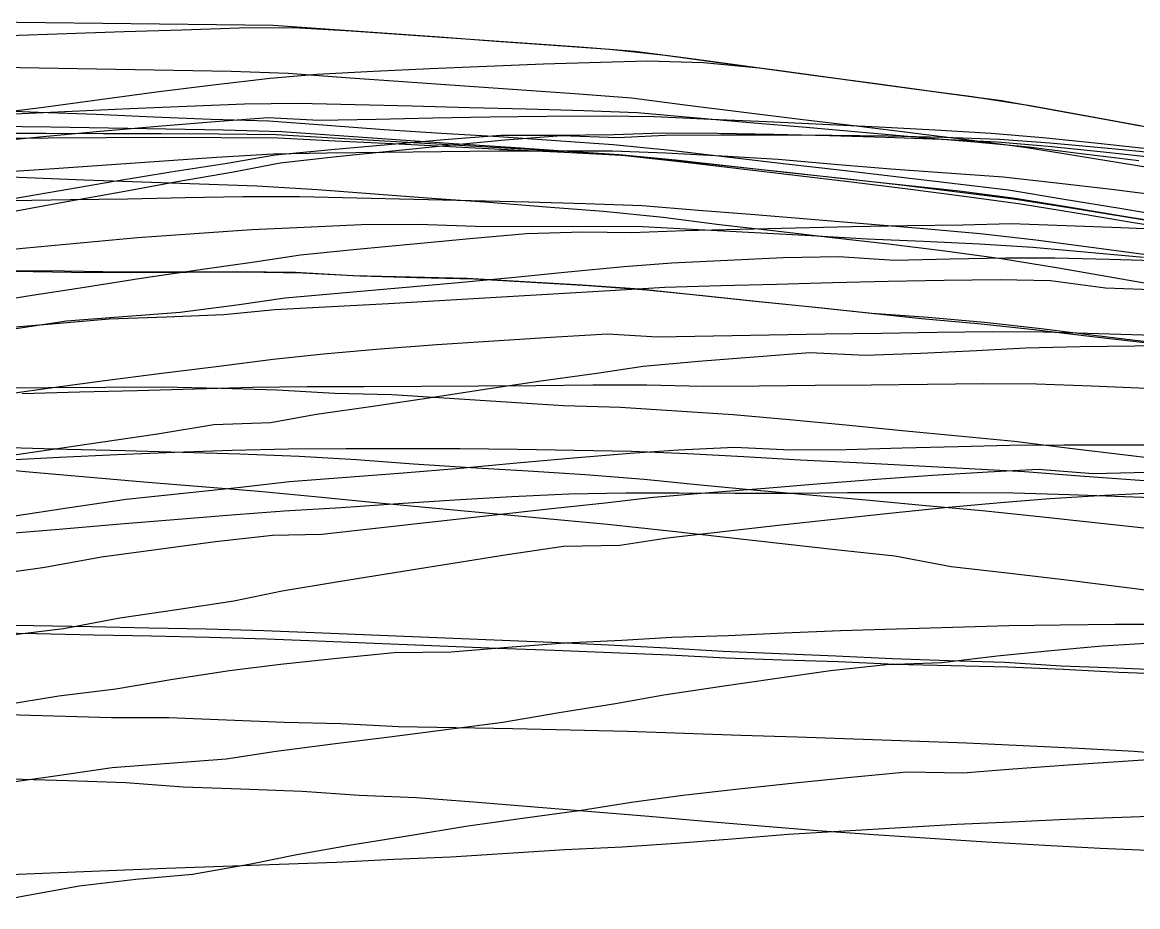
# Model space of a CAD drawing. Header units: metres. Extents: x -15 to 14.9, y 25.7 to 34.3.
# Drawn here: x 3.719 to 7.456, y 29.908 to 32.872 of the extents above; entities that cross this region are included whole.
import ezdxf

# ---------------------------------------------------------------- set-up
doc = ezdxf.new("R2010")
doc.units = ezdxf.units.M
doc.header["$MEASUREMENT"] = 0
doc.layers.add('Layer 02', color=192, linetype='Continuous', true_color=0x7d26cd)

msp = doc.modelspace()

# ---------------------------------------------------------------- linework, layer by layer
at = {"layer": 'Layer 02'}
for points in [[(7.5611, 32.5069, 2.9877), (7.3762, 32.5409, 3.0281), (7.1912, 32.5748, 3.0685), (7.0005, 32.6085, 3.1087), (6.813, 32.6338, 3.1389), (6.6254, 32.6592, 3.1691), (6.4375, 32.6846, 3.1993), (6.2494, 32.71, 3.2296), (6.0612, 32.7354, 3.2599), (5.8727, 32.7608, 3.2902), (5.6874, 32.7812, 3.3145), (5.4975, 32.7947, 3.3306), (5.3073, 32.8082, 3.3467), (5.1169, 32.8218, 3.3629), (4.9262, 32.8354, 3.379), (4.7353, 32.8489, 3.3952), (4.56, 32.8614, 3.4101), (4.37, 32.8635, 3.4126), (4.1793, 32.8657, 3.4152), (3.9883, 32.8678, 3.4177), (3.7973, 32.8699, 3.4203), (3.6061, 32.8721, 3.4228)], [(7.4604, 32.5254, 3.0097), (7.2749, 32.5595, 3.0503), (7.0893, 32.5935, 3.0908), (6.9024, 32.6218, 3.1245), (6.7142, 32.6472, 3.1548), (6.5258, 32.6726, 3.1851), (6.3373, 32.6981, 3.2155), (6.1486, 32.7236, 3.2458), (5.9599, 32.7491, 3.2762), (5.7711, 32.7746, 3.3066), (5.5867, 32.7884, 3.323), (5.3954, 32.802, 3.3393), (5.204, 32.8156, 3.3555), (5.0125, 32.8292, 3.3717), (4.8209, 32.8428, 3.388), (4.6294, 32.8534, 3.4066), (4.4463, 32.8519, 3.4199), (4.2536, 32.8462, 3.4284), (4.061, 32.84, 3.4374), (3.8683, 32.8335, 3.4467), (3.6757, 32.8268, 3.456)], [(7.4704, 32.5236, 3.0075), (7.2867, 32.5573, 3.0477), (7.1029, 32.591, 3.0879), (6.937, 32.6171, 3.1189), (6.7501, 32.6423, 3.149), (6.563, 32.6676, 3.1791), (6.3758, 32.6929, 3.2093), (6.1885, 32.7182, 3.2394), (6.0011, 32.7366, 3.2749), (5.8136, 32.7422, 3.3202), (5.6559, 32.7377, 3.3523), (5.4658, 32.7315, 3.3835), (5.2758, 32.7242, 3.4156), (5.0858, 32.7161, 3.4483), (4.8959, 32.7073, 3.4816), (4.7062, 32.6969, 3.5159), (4.5494, 32.6833, 3.547), (4.3593, 32.6612, 3.5681), (4.1693, 32.6376, 3.5904), (3.9795, 32.6126, 3.6137), (3.7899, 32.5864, 3.638), (3.6005, 32.5629, 3.6602)], [(7.6344, 32.3626, 3.0721), (7.4489, 32.3924, 3.1159), (7.2633, 32.4225, 3.1595), (7.0777, 32.4529, 3.2029), (6.8921, 32.4776, 3.2378), (6.7032, 32.5006, 3.2702), (6.5143, 32.5239, 3.3023), (6.3255, 32.5467, 3.3348), (6.1367, 32.5699, 3.3669), (5.9479, 32.5937, 3.3986), (5.7604, 32.6181, 3.4295), (5.5692, 32.6323, 3.4452), (5.3774, 32.6458, 3.4616), (5.1856, 32.6592, 3.4781), (4.9938, 32.6726, 3.4945), (4.802, 32.6864, 3.5107), (4.6103, 32.7004, 3.5267), (4.419, 32.7069, 3.5317), (4.2261, 32.7105, 3.5332), (4.0331, 32.7138, 3.5349), (3.8402, 32.717, 3.5367), (3.6472, 32.7203, 3.5384)], [(7.4606, 32.4081, 3.0996), (7.2754, 32.4304, 3.1491), (7.0901, 32.4533, 3.1981), (6.9111, 32.4708, 3.238), (6.7226, 32.4864, 3.2759), (6.534, 32.5027, 3.3134), (6.3453, 32.5191, 3.3507), (6.1567, 32.5354, 3.3881), (5.9681, 32.5519, 3.4254), (5.7795, 32.5686, 3.4624), (5.6003, 32.5751, 3.4848), (5.4088, 32.5808, 3.5071), (5.2172, 32.586, 3.5298), (5.0257, 32.591, 3.5527), (4.8341, 32.5957, 3.5758), (4.6427, 32.5997, 3.5994), (4.4633, 32.5973, 3.6149), (4.2709, 32.5901, 3.6246), (4.0784, 32.582, 3.635), (3.8859, 32.5734, 3.6458), (3.6935, 32.5644, 3.657)], [(7.5816, 32.2166, 3.2009), (7.396, 32.2481, 3.2436), (7.2104, 32.2786, 3.2869), (7.0239, 32.3092, 3.3301), (6.8352, 32.332, 3.3626), (6.6463, 32.3542, 3.3955), (6.4574, 32.3761, 3.4285), (6.2686, 32.398, 3.4616), (6.0797, 32.4201, 3.4945), (5.891, 32.442, 3.5275), (5.6992, 32.4617, 3.5556), (5.5074, 32.4749, 3.5722), (5.3156, 32.4881, 3.589), (5.1238, 32.4998, 3.6067), (4.932, 32.5117, 3.6243), (4.7404, 32.5261, 3.6402), (4.5451, 32.541, 3.6546), (4.3522, 32.5469, 3.6549), (4.1594, 32.5541, 3.6543), (3.9665, 32.5632, 3.6519), (3.7737, 32.5697, 3.6512), (3.5809, 32.5775, 3.6494)], [(7.5083, 32.446, 3.0535), (7.3233, 32.466, 3.1046), (7.1384, 32.4852, 3.1563), (6.9653, 32.4999, 3.2013), (6.7774, 32.5108, 3.2427), (6.5894, 32.5208, 3.2848), (6.4014, 32.53, 3.3275), (6.2135, 32.5386, 3.3706), (6.0256, 32.5468, 3.414), (5.8377, 32.5558, 3.4568), (5.6675, 32.5579, 3.4887), (5.4767, 32.5562, 3.5165), (5.2859, 32.5537, 3.5451), (5.0952, 32.5503, 3.5742), (4.9045, 32.5464, 3.6038), (4.7138, 32.5435, 3.6326), (4.5432, 32.552, 3.6477), (4.3514, 32.5375, 3.6608), (4.1597, 32.5218, 3.6748), (3.968, 32.5054, 3.6892), (3.7764, 32.4874, 3.7046), (3.585, 32.4687, 3.7205)], [(7.6215, 32.1708, 3.2165), (7.4359, 32.2014, 3.2598), (7.2503, 32.232, 3.3031), (7.0648, 32.2626, 3.3463), (6.8751, 32.2888, 3.3802), (6.6863, 32.3131, 3.4117), (6.4974, 32.3363, 3.4439), (6.3086, 32.3587, 3.4766), (6.1197, 32.3811, 3.5094), (5.9309, 32.4036, 3.5421), (5.7394, 32.425, 3.5737), (5.5477, 32.4387, 3.5901), (5.3559, 32.452, 3.6067), (5.1641, 32.4651, 3.6235), (4.9723, 32.4781, 3.6404), (4.7805, 32.4912, 3.6572), (4.5888, 32.5048, 3.6736), (4.3937, 32.5109, 3.6769), (4.2008, 32.5144, 3.6787), (4.0078, 32.5176, 3.6806), (3.8148, 32.5206, 3.6827), (3.6219, 32.5231, 3.6851)], [(7.5968, 32.1898, 3.2128), (7.4112, 32.22, 3.2563), (7.2257, 32.2499, 3.3), (7.0401, 32.2799, 3.3436), (6.8523, 32.3033, 3.3766), (6.6635, 32.3258, 3.4093), (6.4747, 32.347, 3.4427), (6.2858, 32.368, 3.4764), (6.0969, 32.3889, 3.5101), (5.9081, 32.4101, 3.5436), (5.72, 32.4285, 3.5739), (5.5282, 32.4398, 3.5919), (5.3364, 32.4507, 3.6101), (5.1446, 32.4614, 3.6284), (4.9528, 32.4722, 3.6467), (4.7611, 32.4833, 3.6647), (4.5694, 32.495, 3.6824), (4.3772, 32.4975, 3.6858), (4.1843, 32.4983, 3.6893), (3.9914, 32.4987, 3.693), (3.7984, 32.4991, 3.6967), (3.6055, 32.4996, 3.7004)], [(7.6021, 32.1906, 3.2105), (7.4165, 32.2203, 3.2544), (7.231, 32.251, 3.2975), (7.0454, 32.2818, 3.3406), (6.8583, 32.3063, 3.3732), (6.6695, 32.3265, 3.4073), (6.4807, 32.3469, 3.4413), (6.2918, 32.3671, 3.4755), (6.1029, 32.3873, 3.5096), (5.9141, 32.4076, 3.5437), (5.7269, 32.4255, 3.575), (5.5352, 32.4354, 3.5938), (5.3434, 32.445, 3.6128), (5.1516, 32.4548, 3.6317), (4.9598, 32.4646, 3.6506), (4.768, 32.474, 3.6698), (4.5763, 32.4836, 3.6887), (4.3852, 32.4852, 3.6935), (4.1923, 32.4855, 3.6973), (3.9994, 32.4845, 3.7019), (3.8065, 32.4833, 3.7066), (3.6136, 32.4822, 3.7113)], [(7.5263, 32.4172, 3.0691), (7.3414, 32.4373, 3.1201), (7.1566, 32.4564, 3.1719), (6.9863, 32.4701, 3.2187), (6.7988, 32.479, 3.2614), (6.6114, 32.4863, 3.3054), (6.4241, 32.492, 3.3506), (6.2368, 32.4963, 3.3969), (6.0497, 32.4995, 3.444), (5.8628, 32.501, 3.4922), (5.7007, 32.4951, 3.5322), (5.5115, 32.4929, 3.5602), (5.3221, 32.4931, 3.585), (5.1329, 32.4783, 3.6192), (4.9439, 32.462, 3.6544), (4.7551, 32.4444, 3.6903), (4.5663, 32.4267, 3.7263), (4.4056, 32.3991, 3.7479), (4.2165, 32.3698, 3.7705), (4.0276, 32.3389, 3.7941), (3.839, 32.3066, 3.8185), (3.6505, 32.2733, 3.8436)], [(7.5307, 32.4319, 3.0562), (7.346, 32.4502, 3.1085), (7.1614, 32.4674, 3.1617), (6.9935, 32.479, 3.2099), (6.8063, 32.4859, 3.2542), (6.6194, 32.49, 3.3005), (6.4326, 32.4924, 3.3481), (6.2458, 32.4936, 3.3965), (6.0593, 32.4937, 3.4459), (5.8729, 32.4928, 3.4959), (5.7144, 32.4847, 3.5382), (5.5258, 32.492, 3.559), (5.337, 32.4769, 3.5933), (5.1483, 32.4592, 3.6293), (4.9598, 32.4406, 3.6659), (4.7715, 32.4208, 3.7032), (4.5834, 32.4, 3.7411), (4.4265, 32.3699, 3.7661), (4.2381, 32.3375, 3.7906), (4.05, 32.3034, 3.8162), (3.8618, 32.2696, 3.8416), (3.6739, 32.2347, 3.8678)], [(7.5542, 32.2888, 3.1576), (7.369, 32.3113, 3.2069), (7.1838, 32.3333, 3.2565), (7.0052, 32.3529, 3.3035), (6.8171, 32.3664, 3.343), (6.6288, 32.3796, 3.3827), (6.4405, 32.3951, 3.4206), (6.252, 32.4123, 3.4566), (6.0635, 32.4233, 3.4965), (5.875, 32.4339, 3.5367), (5.6971, 32.4397, 3.5698), (5.5059, 32.4403, 3.5945), (5.3147, 32.4398, 3.6199), (5.1235, 32.4383, 3.6459), (4.9323, 32.4363, 3.6723), (4.7412, 32.4338, 3.6989), (4.56, 32.4307, 3.7246), (4.3704, 32.4187, 3.7361), (4.1783, 32.406, 3.7482), (3.9862, 32.3925, 3.7608), (3.7941, 32.3792, 3.7732), (3.602, 32.366, 3.7856)], [(7.5615, 31.9833, 3.3563), (7.376, 32.0161, 3.3981), (7.1905, 32.0482, 3.4404), (6.9988, 32.0798, 3.4826), (6.8101, 32.1048, 3.5136), (6.6212, 32.1284, 3.5456), (6.4323, 32.15, 3.5788), (6.2435, 32.1717, 3.612), (6.0547, 32.1939, 3.6448), (5.8661, 32.2174, 3.6768), (5.6666, 32.2378, 3.7024), (5.4748, 32.2527, 3.7181), (5.283, 32.2677, 3.7337), (5.0912, 32.2816, 3.7499), (4.8995, 32.2958, 3.766), (4.7078, 32.3102, 3.782), (4.5054, 32.3232, 3.7942), (4.3125, 32.33, 3.7938), (4.1196, 32.3363, 3.7938), (3.9268, 32.3433, 3.7933), (3.734, 32.3508, 3.7925), (3.5413, 32.3582, 3.7918)], [(7.4859, 32.0924, 3.3124), (7.3003, 32.1179, 3.3589), (7.1147, 32.1425, 3.4059), (6.9282, 32.1632, 3.447), (6.7395, 32.1802, 3.4831), (6.5508, 32.1961, 3.52), (6.362, 32.2114, 3.5572), (6.1733, 32.2265, 3.5945), (5.9846, 32.2416, 3.6319), (5.7959, 32.2568, 3.6692), (5.6065, 32.2643, 3.6934), (5.4149, 32.2695, 3.7152), (5.2233, 32.2741, 3.7374), (5.0316, 32.2787, 3.7596), (4.84, 32.2831, 3.7819), (4.6484, 32.2876, 3.8042), (4.4586, 32.2872, 3.8181), (4.2659, 32.2838, 3.8243), (4.073, 32.2799, 3.8307), (3.8801, 32.2771, 3.8365), (3.6873, 32.2743, 3.8422)], [(7.4752, 32.0835, 3.3217), (7.29, 32.1008, 3.3733), (7.1049, 32.1174, 3.4252), (6.9266, 32.1286, 3.4694), (6.7385, 32.1374, 3.5106), (6.5503, 32.1459, 3.552), (6.3619, 32.1561, 3.5925), (6.1734, 32.1661, 3.633), (5.985, 32.1761, 3.6736), (5.7967, 32.1862, 3.714), (5.6193, 32.1878, 3.7405), (5.4283, 32.1862, 3.7665), (5.2373, 32.1883, 3.7903), (5.046, 32.1946, 3.8108), (4.8546, 32.1929, 3.8356), (4.6639, 32.184, 3.864), (4.4885, 32.1762, 3.8824), (4.2966, 32.1637, 3.8926), (4.1048, 32.1495, 3.9038), (3.9131, 32.1324, 3.9165), (3.7216, 32.1136, 3.93), (3.5302, 32.0937, 3.9441)], [(7.5842, 32.1756, 3.2261), (7.4002, 32.1832, 3.2835), (7.2162, 32.19, 3.3414), (7.0323, 32.1962, 3.3996), (6.8703, 32.1923, 3.4428), (6.6836, 32.19, 3.4908), (6.4969, 32.1867, 3.5394), (6.3103, 32.1825, 3.5885), (6.1238, 32.1778, 3.6379), (5.9374, 32.1728, 3.6875), (5.7604, 32.1667, 3.7354), (5.5977, 32.1684, 3.7557), (5.4083, 32.1632, 3.782), (5.2188, 32.1464, 3.8144), (5.0295, 32.1287, 3.8472), (4.8402, 32.1103, 3.8803), (4.6511, 32.0917, 3.9136), (4.4978, 32.0685, 3.9383), (4.3078, 32.0413, 3.9561), (4.1178, 32.013, 3.9746), (3.928, 31.9838, 3.9935), (3.7383, 31.9539, 4.0128), (3.5488, 31.9235, 4.0323)], [(7.5457, 32.0715, 3.3054), (7.3619, 32.077, 3.3641), (7.1783, 32.0816, 3.4233), (7.014, 32.0821, 3.4773), (6.8275, 32.0784, 3.526), (6.6412, 32.0735, 3.5755), (6.4547, 32.0864, 3.6138), (6.268, 32.0824, 3.66), (6.0814, 32.0741, 3.7085), (5.8949, 32.0653, 3.7573), (5.7363, 32.0524, 3.7988), (5.5472, 32.0348, 3.8315), (5.3581, 32.0158, 3.865), (5.1689, 31.9975, 3.8981), (4.9793, 31.981, 3.9303), (4.7898, 31.9644, 3.9626), (4.6003, 31.9477, 3.9949), (4.4382, 31.9245, 4.0144), (4.2477, 31.8992, 4.0313), (4.0574, 31.885, 4.0424), (3.8671, 31.8701, 4.0522), (3.6768, 31.8414, 4.0676)], [(7.4807, 31.7978, 3.4827), (7.2951, 31.8197, 3.531), (7.1095, 31.8419, 3.5791), (6.9204, 31.8613, 3.6207), (6.7316, 31.878, 3.6567), (6.5428, 31.8985, 3.6908), (6.3539, 31.9183, 3.7251), (6.165, 31.9379, 3.7596), (5.9762, 31.9576, 3.7941), (5.7874, 31.9775, 3.8284), (5.5936, 31.9909, 3.8486), (5.4019, 32.0023, 3.8666), (5.2101, 32.0131, 3.8848), (5.0184, 32.018, 3.9062), (4.8268, 32.0228, 3.9276), (4.635, 32.0337, 3.9458), (4.4399, 32.0357, 3.9565), (4.247, 32.0348, 3.9607), (4.054, 32.0343, 3.9648), (3.8611, 32.0381, 3.9665), (3.6683, 32.0393, 3.9697)], [(7.5036, 31.7989, 3.4748), (7.3181, 31.8215, 3.5227), (7.1325, 31.8445, 3.5703), (6.9431, 31.8656, 3.6131), (6.7543, 31.8832, 3.6486), (6.5656, 31.8967, 3.6863), (6.3768, 31.9159, 3.721), (6.1879, 31.9354, 3.7555), (5.999, 31.955, 3.79), (5.8102, 31.9749, 3.8243), (5.6168, 31.9891, 3.8466), (5.4251, 32.0006, 3.8646), (5.2333, 32.0114, 3.8828), (5.0416, 32.0162, 3.9042), (4.85, 32.0209, 3.9257), (4.6582, 32.0316, 3.944), (4.4633, 32.0345, 3.9566), (4.2704, 32.0335, 3.9609), (4.0774, 32.0329, 3.965), (3.8846, 32.0331, 3.9687), (3.6916, 32.0375, 3.9702)], [(7.5321, 31.9745, 3.3718), (7.3481, 31.9815, 3.4296), (7.1638, 32.0059, 3.4762), (6.9952, 32.009, 3.5261), (6.8078, 32.0068, 3.5716), (6.6205, 32.0033, 3.6178), (6.4333, 31.999, 3.6644), (6.2462, 31.9939, 3.7113), (6.0591, 31.9886, 3.7583), (5.8721, 31.9832, 3.8054), (5.7072, 31.9735, 3.8435), (5.5168, 31.9625, 3.873), (5.3264, 31.9513, 3.9025), (5.1361, 31.94, 3.9321), (4.9457, 31.9289, 3.9616), (4.7554, 31.9183, 3.9909), (4.5652, 31.9086, 4.0196), (4.394, 31.8921, 4.0321), (4.2021, 31.8839, 4.0401), (4.0102, 31.8768, 4.0467), (3.8182, 31.8605, 4.057), (3.6263, 31.8451, 4.0671)], [(7.51, 31.823, 3.4602), (7.3256, 31.8279, 3.5169), (7.1411, 31.8334, 3.5734), (6.9714, 31.8344, 3.6226), (6.7841, 31.8325, 3.668), (6.5967, 31.8297, 3.7138), (6.4093, 31.8265, 3.7598), (6.2219, 31.8232, 3.8059), (6.0346, 31.8199, 3.8519), (5.8473, 31.8174, 3.8975), (5.6804, 31.8266, 3.9231), (5.4898, 31.8157, 3.9504), (5.2992, 31.804, 3.978), (5.1086, 31.7917, 4.006), (4.9183, 31.777, 4.0348), (4.7285, 31.76, 4.0646), (4.56, 31.7419, 4.0922), (4.3692, 31.718, 4.1057), (4.1782, 31.6943, 4.1191), (3.9874, 31.6695, 4.133), (3.7967, 31.6436, 4.1473), (3.6061, 31.617, 4.1619)], [(7.6297, 31.7888, 3.4395), (7.4463, 31.787, 3.4994), (7.2631, 31.784, 3.5599), (7.08, 31.78, 3.6208), (6.9161, 31.7713, 3.6686), (6.73, 31.7618, 3.7176), (6.5439, 31.7556, 3.7649), (6.3578, 31.7642, 3.8036), (6.1714, 31.7502, 3.8517), (5.9853, 31.735, 3.9003), (5.7993, 31.7188, 3.9493), (5.6447, 31.695, 3.9819), (5.4566, 31.6694, 4.0149), (5.2689, 31.6419, 4.0488), (5.0814, 31.6125, 4.0834), (4.8934, 31.5851, 4.1173), (4.7054, 31.558, 4.151), (4.5508, 31.5295, 4.1804), (4.3615, 31.5237, 4.1863), (4.1721, 31.4924, 4.1997), (3.9815, 31.4643, 4.212), (3.791, 31.4362, 4.2243), (3.6005, 31.408, 4.2367)], [(7.487, 31.6448, 3.559), (7.3019, 31.6522, 3.6131), (7.1168, 31.6595, 3.6672), (6.9398, 31.66, 3.7145), (6.7518, 31.6584, 3.7579), (6.5637, 31.6565, 3.8014), (6.3758, 31.6547, 3.8449), (6.1878, 31.6531, 3.8882), (5.9999, 31.6521, 3.9313), (5.8117, 31.6559, 3.9725), (5.6312, 31.6556, 3.9998), (5.4397, 31.654, 4.0234), (5.2481, 31.6525, 4.0469), (5.0566, 31.6512, 4.0704), (4.865, 31.6505, 4.0936), (4.6735, 31.6504, 4.1165), (4.4901, 31.6483, 4.1323), (4.2974, 31.6428, 4.1382), (4.1045, 31.6373, 4.1441), (3.9117, 31.6321, 4.1499), (3.7189, 31.6274, 4.1555)], [(7.6005, 31.3997, 3.6255), (7.4149, 31.4217, 3.6737), (7.2293, 31.444, 3.7217), (7.0438, 31.4668, 3.7695), (6.8562, 31.4855, 3.8058), (6.6674, 31.5036, 3.8412), (6.4785, 31.5216, 3.8767), (6.2897, 31.5396, 3.9121), (6.1008, 31.5562, 3.9481), (5.912, 31.5692, 3.9856), (5.7238, 31.5809, 4.0196), (5.5322, 31.5872, 4.04), (5.3406, 31.5995, 4.0578), (5.1489, 31.6118, 4.0757), (4.9572, 31.6235, 4.0937), (4.7654, 31.6283, 4.1147), (4.5736, 31.6394, 4.1331), (4.3844, 31.645, 4.1357), (4.1917, 31.6492, 4.1375), (3.9988, 31.6482, 4.1416), (3.8058, 31.6468, 4.1458), (3.6129, 31.6459, 4.1498)], [(7.6335, 31.3242, 3.6464), (7.4479, 31.3377, 3.6976), (7.2623, 31.3514, 3.7488), (7.0768, 31.3653, 3.7998), (6.8916, 31.3762, 3.841), (6.7028, 31.386, 3.8795), (6.514, 31.3956, 3.9181), (6.3251, 31.405, 3.9567), (6.1363, 31.4154, 3.995), (5.9475, 31.4261, 4.0332), (5.7604, 31.4342, 4.0718), (5.5699, 31.4375, 4.0928), (5.3782, 31.4401, 4.1142), (5.1864, 31.4423, 4.1358), (4.9947, 31.4428, 4.1578), (4.803, 31.4426, 4.1801), (4.6113, 31.4421, 4.2025), (4.4223, 31.4375, 4.2124), (4.2297, 31.4306, 4.2181), (4.037, 31.4225, 4.2242), (3.8444, 31.4133, 4.2306), (3.6517, 31.4035, 4.2372)], [(7.4979, 31.1741, 3.7342), (7.3124, 31.1945, 3.7832), (7.1268, 31.2152, 3.8322), (6.9353, 31.2347, 3.8761), (6.7466, 31.252, 3.9121), (6.5578, 31.2691, 3.9483), (6.369, 31.2862, 3.9845), (6.1802, 31.3036, 4.0206), (5.9915, 31.3215, 4.0565), (5.8029, 31.3401, 4.0921), (5.6053, 31.3558, 4.1145), (5.4136, 31.3679, 4.1329), (5.2219, 31.3796, 4.1514), (5.0301, 31.3912, 4.17), (4.8385, 31.4054, 4.1877), (4.6468, 31.4165, 4.2065), (4.4482, 31.4249, 4.2159), (4.2554, 31.4308, 4.2176), (4.0626, 31.436, 4.2194), (3.8697, 31.4409, 4.2214), (3.6767, 31.4456, 4.2234)], [(7.5779, 31.4551, 3.6096), (7.3935, 31.4554, 3.6664), (7.2091, 31.4549, 3.7234), (7.0274, 31.4537, 3.78), (6.8552, 31.4489, 3.8211), (6.6676, 31.4446, 3.8656), (6.48, 31.4393, 3.9104), (6.2926, 31.4388, 3.9532), (6.105, 31.4469, 3.9919), (5.9173, 31.4381, 4.036), (5.7564, 31.427, 4.0745), (5.5662, 31.4118, 4.1014), (5.3761, 31.395, 4.1287), (5.1861, 31.3767, 4.1565), (4.9956, 31.3616, 4.1833), (4.8051, 31.3466, 4.2102), (4.6146, 31.3318, 4.2369), (4.4509, 31.3134, 4.251), (4.2593, 31.2935, 4.2608), (4.0677, 31.2727, 4.2708), (3.8771, 31.2446, 4.2832), (3.6868, 31.2157, 4.2957)], [(7.5883, 30.9555, 3.7713), (7.4031, 30.9788, 3.8202), (7.2178, 31.0021, 3.8691), (7.0193, 31.0264, 3.9211), (6.831, 31.0476, 3.9569), (6.6425, 31.0832, 3.9883), (6.4538, 31.1036, 4.0234), (6.2651, 31.1242, 4.0584), (6.0765, 31.1453, 4.0933), (5.8881, 31.1672, 4.1279), (5.6794, 31.1889, 4.1585), (5.488, 31.2068, 4.1751), (5.2965, 31.2247, 4.1916), (5.1051, 31.2426, 4.2082), (4.9137, 31.261, 4.2245), (4.7225, 31.2802, 4.2407), (4.5115, 31.2995, 4.2543), (4.3192, 31.3153, 4.2528), (4.1269, 31.3312, 4.2513), (3.9346, 31.3475, 4.2497), (3.7424, 31.3645, 4.2478), (3.5504, 31.3825, 4.2456)], [(7.4907, 31.3638, 3.6743), (7.3069, 31.3591, 3.7329), (7.1229, 31.374, 3.7833), (6.9555, 31.3644, 3.8307), (6.7684, 31.3529, 3.8755), (6.5813, 31.3398, 3.9208), (6.3944, 31.3255, 3.9665), (6.2076, 31.3101, 4.0125), (6.0208, 31.2948, 4.0584), (5.8342, 31.2796, 4.1043), (5.6716, 31.2608, 4.1368), (5.4819, 31.2405, 4.1651), (5.2922, 31.2196, 4.1937), (5.1025, 31.1984, 4.2224), (4.9129, 31.177, 4.2511), (4.7233, 31.1559, 4.2798), (4.5577, 31.1522, 4.2999), (4.3666, 31.1313, 4.3079), (4.1756, 31.1056, 4.317), (3.9846, 31.0793, 4.3263), (3.7949, 31.0454, 4.3371), (3.6042, 31.0182, 4.3466)], [(7.5969, 31.2755, 3.6726), (7.4116, 31.2822, 3.7259), (7.2263, 31.2883, 3.7794), (7.0409, 31.2939, 3.8331), (6.8605, 31.2951, 3.8735), (6.6722, 31.2955, 3.9148), (6.4838, 31.2949, 3.9565), (6.2954, 31.2934, 3.9984), (6.107, 31.2931, 4.04), (5.9184, 31.2943, 4.0811), (5.7416, 31.2944, 4.118), (5.5503, 31.2905, 4.1414), (5.3595, 31.2819, 4.1663), (5.1688, 31.2711, 4.1918), (4.9781, 31.2586, 4.2178), (4.7875, 31.2447, 4.2443), (4.5965, 31.2343, 4.2698), (4.4197, 31.2202, 4.281), (4.2276, 31.2048, 4.2893), (4.0354, 31.1889, 4.2979), (3.8433, 31.1726, 4.3065), (3.6512, 31.1563, 4.3151)], [(7.5297, 31.2952, 3.6865), (7.3459, 31.286, 3.7444), (7.1622, 31.2754, 3.8026), (6.9967, 31.2615, 3.8541), (6.8104, 31.2445, 3.9005), (6.6242, 31.2257, 3.9474), (6.4382, 31.2056, 3.9946), (6.2522, 31.1855, 4.0419), (6.0663, 31.1646, 4.0894), (5.8806, 31.1432, 4.1371), (5.7214, 31.1189, 4.1757), (5.5327, 31.1156, 4.1978), (5.3439, 31.0873, 4.2255), (5.1552, 31.0578, 4.2534), (4.9667, 31.0276, 4.2814), (4.7783, 30.9968, 4.3096), (4.59, 30.9659, 4.3378), (4.4277, 30.9319, 4.351), (4.2371, 30.9036, 4.3607), (4.0465, 30.8751, 4.3704), (3.8573, 30.839, 4.3818), (3.6658, 30.8162, 4.3903)], [(7.5705, 30.6996, 3.8332), (7.385, 30.7077, 3.8856), (7.1995, 30.7148, 3.9382), (7.0114, 30.7267, 3.9892), (6.8226, 30.7327, 4.0285), (6.6337, 30.7387, 4.0678), (6.4449, 30.7482, 4.1063), (6.2561, 30.7553, 4.1453), (6.0675, 30.7634, 4.1841), (5.8787, 30.7746, 4.2222), (5.6838, 30.7853, 4.2539), (5.4922, 30.7935, 4.2738), (5.3004, 30.8012, 4.2938), (5.1086, 30.8091, 4.3138), (4.9168, 30.817, 4.3338), (4.725, 30.825, 4.3537), (4.5286, 30.8329, 4.3712), (4.3359, 30.8379, 4.3735), (4.143, 30.8423, 4.376), (3.9501, 30.8462, 4.3786), (3.7572, 30.8498, 4.3812), (3.5642, 30.8535, 4.3838)], [(7.5665, 30.8545, 3.8), (7.3813, 30.8536, 3.8543), (7.1961, 30.852, 3.9087), (7.0246, 30.8495, 3.9592), (6.8366, 30.8444, 4.0007), (6.6485, 30.8379, 4.0426), (6.4601, 30.8329, 4.0842), (6.272, 30.825, 4.1264), (6.084, 30.816, 4.1689), (5.8957, 30.8103, 4.2106), (5.7278, 30.8008, 4.2455), (5.5366, 30.7919, 4.2691), (5.3459, 30.7775, 4.2939), (5.1556, 30.7616, 4.319), (4.9651, 30.7596, 4.3405), (4.7747, 30.7399, 4.3643), (4.5843, 30.7204, 4.3882), (4.4136, 30.6992, 4.3962), (4.2231, 30.6692, 4.4035), (4.0328, 30.6378, 4.411), (3.8414, 30.6141, 4.4174), (3.6511, 30.5831, 4.4249)], [(7.5788, 30.686, 3.8338), (7.3933, 30.6933, 3.8863), (7.2077, 30.7037, 3.9382), (7.0205, 30.7115, 3.9907), (6.8317, 30.7158, 4.0303), (6.6429, 30.7204, 4.0699), (6.454, 30.7289, 4.1086), (6.2653, 30.7345, 4.148), (6.0766, 30.7409, 4.1871), (5.8878, 30.751, 4.2255), (5.6935, 30.7591, 4.2586), (5.5018, 30.767, 4.2786), (5.31, 30.7737, 4.2988), (5.1182, 30.7815, 4.3188), (4.9264, 30.7893, 4.3388), (4.7347, 30.7973, 4.3588), (4.5383, 30.8053, 4.3772), (4.3456, 30.8103, 4.3795), (4.1527, 30.8147, 4.3819), (3.9598, 30.8186, 4.3845), (3.7669, 30.8223, 4.3871), (3.5739, 30.8261, 4.3897)], [(7.5216, 30.7924, 3.8269), (7.3374, 30.7818, 3.883), (7.1539, 30.7647, 3.9404), (6.9859, 30.7483, 3.9899), (6.7998, 30.7261, 4.0349), (6.6137, 30.7188, 4.0765), (6.4273, 30.6986, 4.1186), (6.241, 30.6723, 4.1616), (6.0548, 30.6451, 4.2046), (5.8688, 30.6174, 4.2476), (5.7063, 30.5882, 4.2804), (5.5176, 30.5577, 4.3055), (5.329, 30.526, 4.3307), (5.1391, 30.5013, 4.3551), (4.9492, 30.4768, 4.3795), (4.7594, 30.4525, 4.4039), (4.5697, 30.4284, 4.4282), (4.4025, 30.4028, 4.4354), (4.2114, 30.3885, 4.4407), (4.0203, 30.3732, 4.4446), (3.8293, 30.3462, 4.4491), (3.6383, 30.319, 4.4537)], [(7.6295, 30.4128, 3.856), (7.4441, 30.428, 3.9073), (7.2585, 30.438, 3.9594), (7.073, 30.4476, 4.0115), (6.8823, 30.456, 4.0542), (6.6936, 30.4633, 4.0932), (6.5048, 30.47, 4.1323), (6.3159, 30.4764, 4.1715), (6.127, 30.4826, 4.2107), (5.9382, 30.4889, 4.2498), (5.7466, 30.4955, 4.2881), (5.555, 30.5004, 4.3089), (5.3633, 30.5045, 4.3297), (5.1715, 30.5081, 4.3506), (4.9796, 30.5113, 4.3716), (4.7879, 30.5213, 4.3916), (4.5962, 30.5251, 4.4125), (4.403, 30.5336, 4.4182), (4.2105, 30.5414, 4.4206), (4.0176, 30.5413, 4.4239), (3.8247, 30.5469, 4.4266), (3.6319, 30.5523, 4.4292)], [(7.5925, 30.4073, 3.8674), (7.4079, 30.3955, 3.922), (7.2234, 30.3827, 3.9768), (7.0389, 30.3689, 4.0317), (6.8703, 30.3561, 4.0699), (6.6829, 30.3595, 4.1092), (6.4952, 30.3418, 4.1494), (6.3075, 30.3225, 4.1897), (6.1199, 30.302, 4.23), (5.9324, 30.2805, 4.2703), (5.7604, 30.2581, 4.3074), (5.5849, 30.23, 4.3281), (5.3952, 30.2044, 4.3502), (5.2057, 30.1773, 4.3724), (5.0166, 30.1455, 4.3947), (4.8273, 30.1152, 4.4169), (4.6386, 30.0824, 4.4393), (4.4795, 30.0494, 4.4508), (4.2895, 30.016, 4.4556), (4.0996, 30, 4.4596), (3.9096, 29.9772, 4.4619), (3.7198, 29.9428, 4.4637), (3.53, 29.9084, 4.4655)], [(7.5163, 30.0951, 3.9088), (7.3308, 30.1038, 3.9613), (7.1455, 30.1137, 4.0138), (6.9492, 30.1247, 4.0634), (6.7606, 30.1365, 4.1026), (6.572, 30.1491, 4.1416), (6.3835, 30.1628, 4.1807), (6.1952, 30.1779, 4.2196), (6.0069, 30.1941, 4.2584), (5.8186, 30.2107, 4.2973), (5.6133, 30.2273, 4.3251), (5.4222, 30.2432, 4.3455), (5.231, 30.2584, 4.366), (5.0397, 30.2732, 4.3865), (4.848, 30.2805, 4.4074), (4.6566, 30.2948, 4.428), (4.451, 30.3026, 4.4402), (4.2582, 30.3094, 4.4433), (4.0657, 30.323, 4.4461), (3.8729, 30.3297, 4.4491), (3.6801, 30.336, 4.4522)], [(7.5886, 30.2144, 3.8829), (7.4033, 30.2076, 3.9361), (7.2179, 30.2002, 3.9893), (7.0326, 30.1922, 4.0426), (6.8506, 30.1833, 4.0816), (6.6622, 30.1732, 4.1216), (6.4738, 30.162, 4.1617), (6.2854, 30.1499, 4.2018), (6.0974, 30.135, 4.242), (5.9095, 30.1207, 4.2821), (5.7288, 30.1074, 4.3175), (5.5374, 30.0993, 4.3391), (5.346, 30.087, 4.3608), (5.1547, 30.0749, 4.3825), (4.9631, 30.0667, 4.404), (4.7719, 30.0568, 4.4256), (4.5803, 30.0499, 4.4471), (4.3935, 30.0434, 4.4526), (4.2008, 30.0362, 4.4562), (4.008, 30.0286, 4.4599), (3.8152, 30.0206, 4.4636), (3.6224, 30.0126, 4.4673)]]:
    msp.add_polyline3d(points, dxfattribs=at)

doc.saveas('drawing.dxf')
